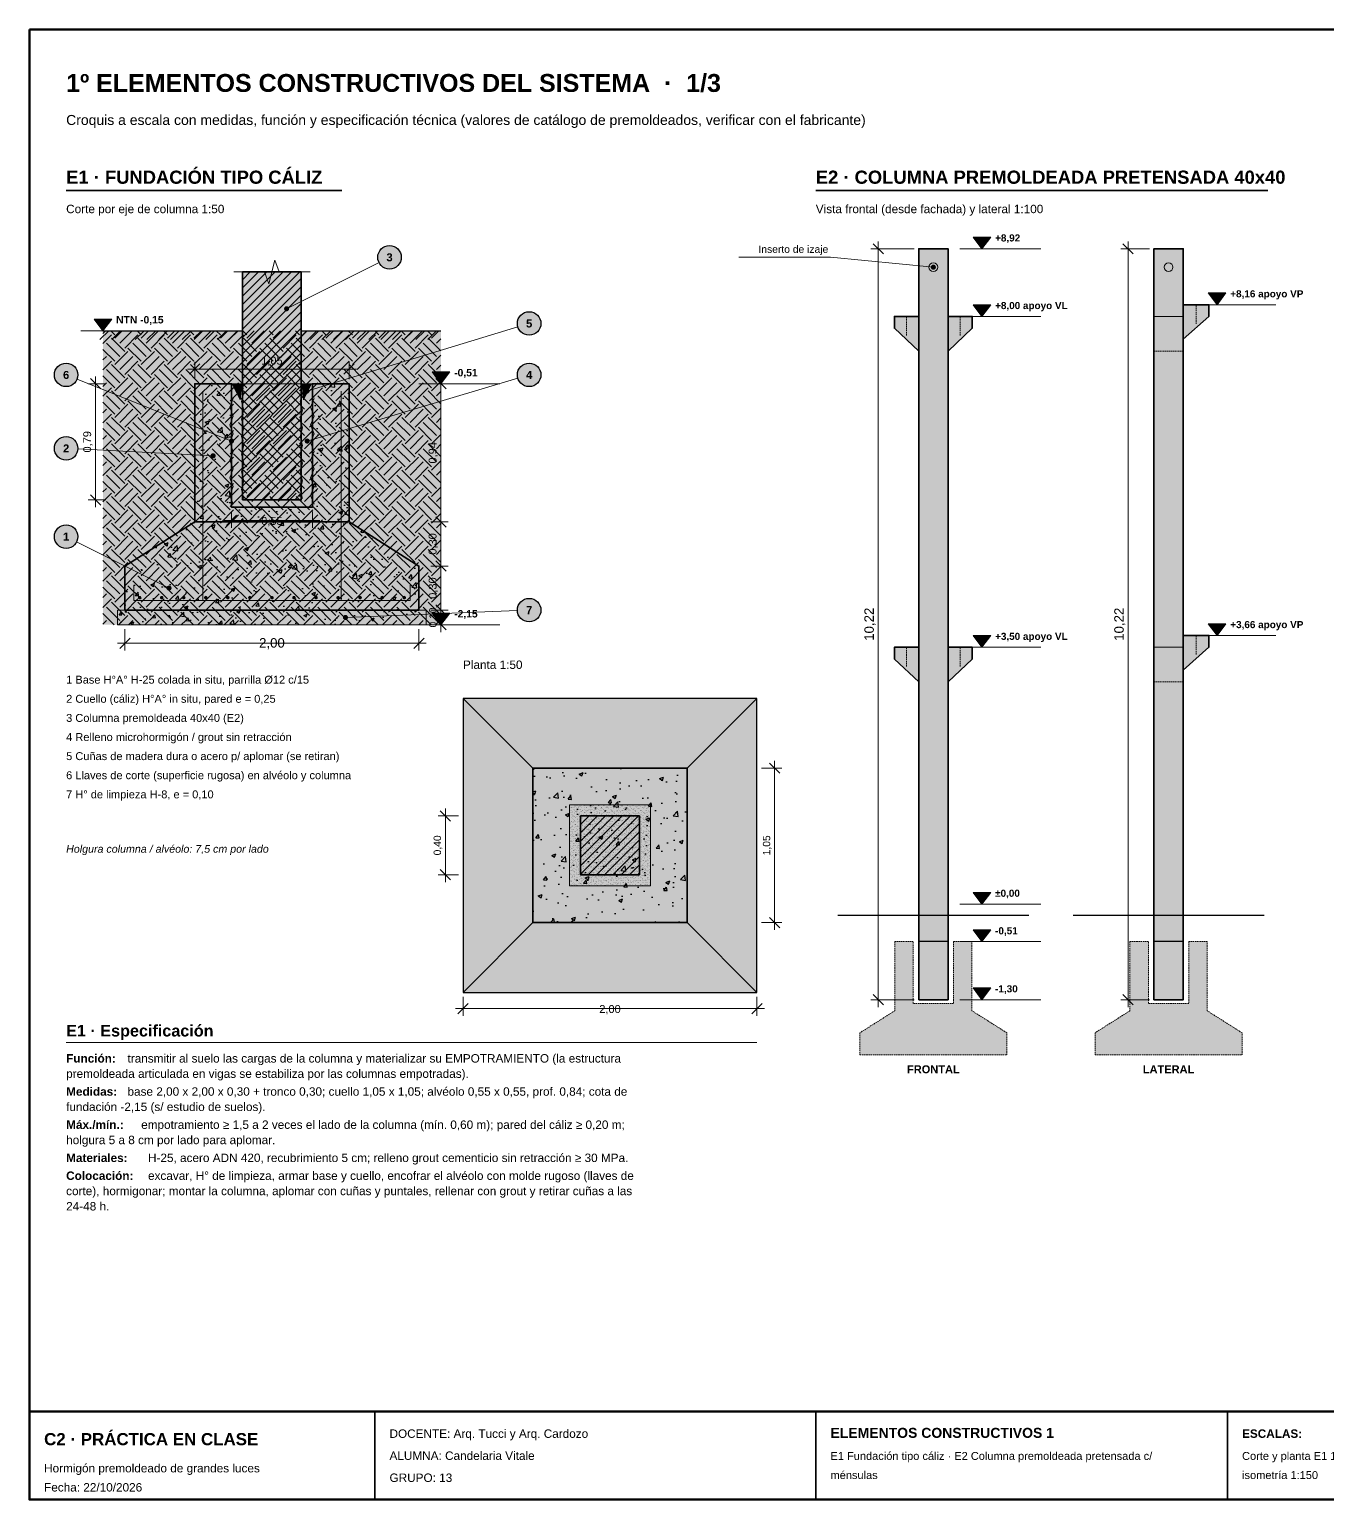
# Model space of a CAD drawing. Header units: millimetres. Extents: x 5 to 292, y 5 to 205.
# Drawn here: x 5 to 181.6, y 5 to 205 of the extents above; entities that cross this region are included whole.
import ezdxf
from ezdxf.enums import TextEntityAlignment as Align

# ---------------------------------------------------------------- set-up
doc = ezdxf.new("R2010")
doc.units = ezdxf.units.MM
doc.linetypes.add('DASHED', pattern=[1.524, 1.27, -0.254])
for name, color, linetype in [('ARMADURAS-RELLENO', 9, 'Continuous'), ('CONTORNOS', 7, 'Continuous'), ('CONTORNOS-RAYADO', 8, 'Continuous'), ('CONTORNOS-RELLENO', 9, 'Continuous'), ('COTAS', 7, 'Continuous'), ('COTAS-RELLENO', 9, 'Continuous'), ('LINEAS', 7, 'Continuous'), ('MARCO', 7, 'Continuous'), ('REFERENCIAS', 7, 'Continuous'), ('REFERENCIAS-RELLENO', 9, 'Continuous'), ('TEXTOS', 7, 'Continuous')]:
    doc.layers.add(name, color=color, linetype=linetype)
doc.styles.add('ARIAL', font='arial.ttf')
doc.styles.add('ARIAL-CURSIVA', font='ariali.ttf')
doc.styles.add('ARIAL-NEGRITA', font='arialbd.ttf')

msp = doc.modelspace()

# ---------------------------------------------------------------- hatches: boundary and pattern name
at = {"layer": 'ARMADURAS-RELLENO', "true_color": 0x7a1f1f}
h = msp.add_hatch(color=26, dxfattribs=at)
h.dxf.hatch_style = 1
edge = h.paths.add_edge_path()
edge.add_arc((20, 127.7), 0.25, 0, 360)
h = msp.add_hatch(color=26, dxfattribs=at)
h.dxf.hatch_style = 1
edge = h.paths.add_edge_path()
edge.add_arc((23, 127.7), 0.25, 0, 360)
h = msp.add_hatch(color=26, dxfattribs=at)
h.dxf.hatch_style = 1
edge = h.paths.add_edge_path()
edge.add_arc((26, 127.7), 0.25, 0, 360)
h = msp.add_hatch(color=26, dxfattribs=at)
h.dxf.hatch_style = 1
edge = h.paths.add_edge_path()
edge.add_arc((29, 127.7), 0.25, 0, 360)
h = msp.add_hatch(color=26, dxfattribs=at)
h.dxf.hatch_style = 1
edge = h.paths.add_edge_path()
edge.add_arc((32, 127.7), 0.25, 0, 360)
h = msp.add_hatch(color=26, dxfattribs=at)
h.dxf.hatch_style = 1
edge = h.paths.add_edge_path()
edge.add_arc((35, 127.7), 0.25, 0, 360)
h = msp.add_hatch(color=26, dxfattribs=at)
h.dxf.hatch_style = 1
edge = h.paths.add_edge_path()
edge.add_arc((38, 127.7), 0.25, 0, 360)
h = msp.add_hatch(color=26, dxfattribs=at)
h.dxf.hatch_style = 1
edge = h.paths.add_edge_path()
edge.add_arc((41, 127.7), 0.25, 0, 360)
h = msp.add_hatch(color=26, dxfattribs=at)
h.dxf.hatch_style = 1
edge = h.paths.add_edge_path()
edge.add_arc((44, 127.7), 0.25, 0, 360)
h = msp.add_hatch(color=26, dxfattribs=at)
h.dxf.hatch_style = 1
edge = h.paths.add_edge_path()
edge.add_arc((47, 127.7), 0.25, 0, 360)
h = msp.add_hatch(color=26, dxfattribs=at)
h.dxf.hatch_style = 1
edge = h.paths.add_edge_path()
edge.add_arc((50, 127.7), 0.25, 0, 360)
h = msp.add_hatch(color=26, dxfattribs=at)
h.dxf.hatch_style = 1
edge = h.paths.add_edge_path()
edge.add_arc((53, 127.7), 0.25, 0, 360)
h = msp.add_hatch(color=26, dxfattribs=at)
h.dxf.hatch_style = 1
edge = h.paths.add_edge_path()
edge.add_arc((56, 127.7), 0.25, 0, 360)
at = {"layer": 'CONTORNOS-RAYADO'}
h = msp.add_hatch(dxfattribs=at)
h.set_pattern_fill('ANSI31', color=8, scale=0.25)
h.paths.add_polyline_path([(34, 141), (42, 141), (42, 172), (34, 172)])
h = msp.add_hatch(dxfattribs=at)
h.set_pattern_fill('EARTH', color=8, scale=0.4, angle=45)
h.paths.add_polyline_path([(15, 124), (61, 124), (61, 164), (15, 164)])
h = msp.add_hatch(dxfattribs=at)
h.set_pattern_fill('AR-CONC', color=8, scale=0.03)
h.paths.add_polyline_path([(27.5, 138), (48.5, 138), (48.5, 156.8), (43.5, 156.8), (43.5, 140), (32.5, 140), (32.5, 156.8), (27.5, 156.8)])
h = msp.add_hatch(dxfattribs=at)
h.set_pattern_fill('AR-SAND', color=8, scale=0.01)
h.paths.add_polyline_path([(32.5, 140), (43.5, 140), (43.5, 156.8), (32.5, 156.8)])
h = msp.add_hatch(dxfattribs=at)
h.set_pattern_fill('AR-CONC', color=8, scale=0.03)
h.paths.add_polyline_path([(18, 126), (58, 126), (58, 132), (48.5, 138), (27.5, 138), (18, 132)])
h = msp.add_hatch(dxfattribs=at)
h.set_pattern_fill('AR-CONC', color=8, scale=0.025)
h.paths.add_polyline_path([(17, 124), (59, 124), (59, 126), (17, 126)])
h = msp.add_hatch(dxfattribs=at)
h.set_pattern_fill('AR-CONC', color=8, scale=0.03)
h.paths.add_polyline_path([(73.5, 83.5), (94.5, 83.5), (94.5, 104.5), (73.5, 104.5)])
h = msp.add_hatch(dxfattribs=at)
h.set_pattern_fill('AR-SAND', color=8, scale=0.01)
h.paths.add_polyline_path([(78.5, 88.5), (89.5, 88.5), (89.5, 99.5), (78.5, 99.5)])
h = msp.add_hatch(dxfattribs=at)
h.set_pattern_fill('ANSI31', color=8, scale=0.25)
h.paths.add_polyline_path([(80, 90), (88, 90), (88, 98), (80, 98)])
at = {"layer": 'CONTORNOS-RELLENO', "true_color": 0xeceeef}
h = msp.add_hatch(color=7, dxfattribs=at)
h.dxf.hatch_style = 1
h.paths.add_polyline_path([(126, 73), (130, 73), (130, 175.15), (126, 175.15)])
h = msp.add_hatch(color=7, dxfattribs=at)
h.dxf.hatch_style = 1
h.paths.add_polyline_path([(158, 73), (162, 73), (162, 175.15), (158, 175.15)])
at = {"layer": 'CONTORNOS-RELLENO', "true_color": 0xd3d6d9}
h = msp.add_hatch(color=254, dxfattribs=at)
h.dxf.hatch_style = 1
h.paths.add_polyline_path([(34, 141), (42, 141), (42, 172), (34, 172)])
at = {"layer": 'CONTORNOS-RELLENO', "true_color": 0xeceeef}
h = msp.add_hatch(color=7, dxfattribs=at)
h.dxf.hatch_style = 1
h.paths.add_polyline_path([(162, 167.55), (165.5, 167.55), (165.5, 165.95), (162, 162.85)])
at = {"layer": 'CONTORNOS-RELLENO', "true_color": 0xece3d2}
h = msp.add_hatch(color=254, dxfattribs=at)
h.dxf.hatch_style = 1
h.paths.add_polyline_path([(15, 124), (61, 124), (61, 164), (15, 164)])
at = {"layer": 'CONTORNOS-RELLENO', "true_color": 0xeceeef}
h = msp.add_hatch(color=7, dxfattribs=at)
h.dxf.hatch_style = 1
h.paths.add_polyline_path([(126, 165.95), (122.7, 165.95), (122.7, 164.35), (126, 161.25)])
h = msp.add_hatch(color=7, dxfattribs=at)
h.dxf.hatch_style = 1
h.paths.add_polyline_path([(130, 165.95), (133.3, 165.95), (133.3, 164.35), (130, 161.25)])
at = {"layer": 'CONTORNOS-RELLENO', "true_color": 0xdedad2}
h = msp.add_hatch(color=254, dxfattribs=at)
h.dxf.hatch_style = 1
h.paths.add_polyline_path([(27.5, 138), (48.5, 138), (48.5, 156.8), (43.5, 156.8), (43.5, 140), (32.5, 140), (32.5, 156.8), (27.5, 156.8)])
at = {"layer": 'CONTORNOS-RELLENO', "true_color": 0xbdbdbd}
h = msp.add_hatch(color=9, dxfattribs=at)
h.dxf.hatch_style = 1
h.paths.add_polyline_path([(32.5, 140), (43.5, 140), (43.5, 156.8), (32.5, 156.8)])
at = {"layer": 'CONTORNOS-RELLENO', "true_color": 0x6b4f2a}
h = msp.add_hatch(color=27, dxfattribs=at)
h.dxf.hatch_style = 1
h.paths.add_polyline_path([(33.9, 156.8), (32.6, 156.8), (33.7, 154.6)])
h = msp.add_hatch(color=27, dxfattribs=at)
h.dxf.hatch_style = 1
h.paths.add_polyline_path([(42.1, 156.8), (43.4, 156.8), (42.3, 154.6)])
at = {"layer": 'CONTORNOS-RELLENO', "true_color": 0xdedad2}
h = msp.add_hatch(color=254, dxfattribs=at)
h.dxf.hatch_style = 1
h.paths.add_polyline_path([(18, 126), (58, 126), (58, 132), (48.5, 138), (27.5, 138), (18, 132)])
at = {"layer": 'CONTORNOS-RELLENO', "true_color": 0xe6e4df}
h = msp.add_hatch(color=254, dxfattribs=at)
h.dxf.hatch_style = 1
h.paths.add_polyline_path([(17, 124), (59, 124), (59, 126), (17, 126)])
at = {"layer": 'CONTORNOS-RELLENO', "true_color": 0xeceeef}
h = msp.add_hatch(color=7, dxfattribs=at)
h.dxf.hatch_style = 1
h.paths.add_polyline_path([(162, 122.55), (165.5, 122.55), (165.5, 120.95), (162, 117.85)])
h = msp.add_hatch(color=7, dxfattribs=at)
h.dxf.hatch_style = 1
h.paths.add_polyline_path([(126, 120.95), (122.7, 120.95), (122.7, 119.35), (126, 116.25)])
h = msp.add_hatch(color=7, dxfattribs=at)
h.dxf.hatch_style = 1
h.paths.add_polyline_path([(130, 120.95), (133.3, 120.95), (133.3, 119.35), (130, 116.25)])
at = {"layer": 'CONTORNOS-RELLENO', "true_color": 0xf3f0ea}
h = msp.add_hatch(color=7, dxfattribs=at)
h.dxf.hatch_style = 1
h.paths.add_polyline_path([(64, 74), (104, 74), (104, 114), (64, 114)])
at = {"layer": 'CONTORNOS-RELLENO', "true_color": 0xdedad2}
h = msp.add_hatch(color=254, dxfattribs=at)
h.dxf.hatch_style = 1
h.paths.add_polyline_path([(73.5, 83.5), (94.5, 83.5), (94.5, 104.5), (73.5, 104.5)])
at = {"layer": 'CONTORNOS-RELLENO', "true_color": 0xbdbdbd}
h = msp.add_hatch(color=9, dxfattribs=at)
h.dxf.hatch_style = 1
h.paths.add_polyline_path([(78.5, 88.5), (89.5, 88.5), (89.5, 99.5), (78.5, 99.5)])
at = {"layer": 'CONTORNOS-RELLENO', "true_color": 0xd3d6d9}
h = msp.add_hatch(color=254, dxfattribs=at)
h.dxf.hatch_style = 1
h.paths.add_polyline_path([(80, 90), (88, 90), (88, 98), (80, 98)])
at = {"layer": 'CONTORNOS-RELLENO', "true_color": 0xf4f1ea}
h = msp.add_hatch(color=7, dxfattribs=at)
h.dxf.hatch_style = 1
h.paths.add_polyline_path([(118, 65.5), (138, 65.5), (138, 68.5), (133.25, 71.5), (133.25, 80.9), (130.75, 80.9), (130.75, 72.5), (125.25, 72.5), (125.25, 80.9), (122.75, 80.9), (122.75, 71.5), (118, 68.5)])
at = {"layer": 'CONTORNOS-RELLENO', "true_color": 0xeceeef}
h = msp.add_hatch(color=7, dxfattribs=at)
h.dxf.hatch_style = 1
h.paths.add_polyline_path([(126, 73), (130, 73), (130, 80.9), (126, 80.9)])
at = {"layer": 'CONTORNOS-RELLENO', "true_color": 0xf4f1ea}
h = msp.add_hatch(color=7, dxfattribs=at)
h.dxf.hatch_style = 1
h.paths.add_polyline_path([(150, 65.5), (170, 65.5), (170, 68.5), (165.25, 71.5), (165.25, 80.9), (162.75, 80.9), (162.75, 72.5), (157.25, 72.5), (157.25, 80.9), (154.75, 80.9), (154.75, 71.5), (150, 68.5)])
at = {"layer": 'CONTORNOS-RELLENO', "true_color": 0xeceeef}
h = msp.add_hatch(color=7, dxfattribs=at)
h.dxf.hatch_style = 1
h.paths.add_polyline_path([(158, 73), (162, 73), (162, 80.9), (158, 80.9)])
at = {"layer": 'COTAS-RELLENO', "true_color": 0x000000}
h = msp.add_hatch(color=18, dxfattribs=at)
h.dxf.hatch_style = 1
h.paths.add_polyline_path([(133.4, 176.75), (135.8, 176.75), (134.6, 175.15)])
h = msp.add_hatch(color=18, dxfattribs=at)
h.dxf.hatch_style = 1
h.paths.add_polyline_path([(165.4, 169.15), (167.8, 169.15), (166.6, 167.55)])
h = msp.add_hatch(color=18, dxfattribs=at)
h.dxf.hatch_style = 1
h.paths.add_polyline_path([(133.4, 167.55), (135.8, 167.55), (134.6, 165.95)])
h = msp.add_hatch(color=18, dxfattribs=at)
h.dxf.hatch_style = 1
h.paths.add_polyline_path([(13.8, 165.6), (16.2, 165.6), (15, 164)])
h = msp.add_hatch(color=18, dxfattribs=at)
h.dxf.hatch_style = 1
h.paths.add_polyline_path([(59.8, 158.4), (62.2, 158.4), (61, 156.8)])
h = msp.add_hatch(color=18, dxfattribs=at)
h.dxf.hatch_style = 1
h.paths.add_polyline_path([(59.8, 125.6), (62.2, 125.6), (61, 124)])
h = msp.add_hatch(color=18, dxfattribs=at)
h.dxf.hatch_style = 1
h.paths.add_polyline_path([(165.4, 124.15), (167.8, 124.15), (166.6, 122.55)])
h = msp.add_hatch(color=18, dxfattribs=at)
h.dxf.hatch_style = 1
h.paths.add_polyline_path([(133.4, 122.55), (135.8, 122.55), (134.6, 120.95)])
h = msp.add_hatch(color=18, dxfattribs=at)
h.dxf.hatch_style = 1
h.paths.add_polyline_path([(133.4, 87.6), (135.8, 87.6), (134.6, 86)])
h = msp.add_hatch(color=18, dxfattribs=at)
h.dxf.hatch_style = 1
h.paths.add_polyline_path([(133.4, 82.5), (135.8, 82.5), (134.6, 80.9)])
h = msp.add_hatch(color=18, dxfattribs=at)
h.dxf.hatch_style = 1
h.paths.add_polyline_path([(133.4, 74.6), (135.8, 74.6), (134.6, 73)])
at = {"layer": 'REFERENCIAS-RELLENO', "true_color": 0xffffff}
h = msp.add_hatch(color=7, dxfattribs=at)
h.dxf.hatch_style = 1
edge = h.paths.add_edge_path()
edge.add_arc((54, 174), 1.6, 0, 360)
at = {"layer": 'REFERENCIAS-RELLENO', "true_color": 0x000000}
h = msp.add_hatch(color=18, dxfattribs=at)
h.dxf.hatch_style = 1
edge = h.paths.add_edge_path()
edge.add_arc((128, 172.65), 0.35, 0, 360)
h = msp.add_hatch(color=18, dxfattribs=at)
h.dxf.hatch_style = 1
edge = h.paths.add_edge_path()
edge.add_arc((40, 167), 0.35, 0, 360)
at = {"layer": 'REFERENCIAS-RELLENO', "true_color": 0xffffff}
h = msp.add_hatch(color=7, dxfattribs=at)
h.dxf.hatch_style = 1
edge = h.paths.add_edge_path()
edge.add_arc((73, 165), 1.6, 0, 360)
h = msp.add_hatch(color=7, dxfattribs=at)
h.dxf.hatch_style = 1
edge = h.paths.add_edge_path()
edge.add_arc((10, 158), 1.6, 0, 360)
h = msp.add_hatch(color=7, dxfattribs=at)
h.dxf.hatch_style = 1
edge = h.paths.add_edge_path()
edge.add_arc((73, 158), 1.6, 0, 360)
at = {"layer": 'REFERENCIAS-RELLENO', "true_color": 0x000000}
h = msp.add_hatch(color=18, dxfattribs=at)
h.dxf.hatch_style = 1
edge = h.paths.add_edge_path()
edge.add_arc((42.76, 155.8), 0.35, 0, 360)
at = {"layer": 'REFERENCIAS-RELLENO', "true_color": 0xffffff}
h = msp.add_hatch(color=7, dxfattribs=at)
h.dxf.hatch_style = 1
edge = h.paths.add_edge_path()
edge.add_arc((10, 148), 1.6, 0, 360)
at = {"layer": 'REFERENCIAS-RELLENO', "true_color": 0x000000}
h = msp.add_hatch(color=18, dxfattribs=at)
h.dxf.hatch_style = 1
edge = h.paths.add_edge_path()
edge.add_arc((32.5, 149), 0.35, 0, 360)
h = msp.add_hatch(color=18, dxfattribs=at)
h.dxf.hatch_style = 1
edge = h.paths.add_edge_path()
edge.add_arc((42.8, 149), 0.35, 0, 360)
h = msp.add_hatch(color=18, dxfattribs=at)
h.dxf.hatch_style = 1
edge = h.paths.add_edge_path()
edge.add_arc((30, 147), 0.35, 0, 360)
at = {"layer": 'REFERENCIAS-RELLENO', "true_color": 0xffffff}
h = msp.add_hatch(color=7, dxfattribs=at)
h.dxf.hatch_style = 1
edge = h.paths.add_edge_path()
edge.add_arc((10, 136), 1.6, 0, 360)
at = {"layer": 'REFERENCIAS-RELLENO', "true_color": 0x000000}
h = msp.add_hatch(color=18, dxfattribs=at)
h.dxf.hatch_style = 1
edge = h.paths.add_edge_path()
edge.add_arc((24, 129), 0.35, 0, 360)
at = {"layer": 'REFERENCIAS-RELLENO', "true_color": 0xffffff}
h = msp.add_hatch(color=7, dxfattribs=at)
h.dxf.hatch_style = 1
edge = h.paths.add_edge_path()
edge.add_arc((73, 126), 1.6, 0, 360)
at = {"layer": 'REFERENCIAS-RELLENO', "true_color": 0x000000}
h = msp.add_hatch(color=18, dxfattribs=at)
h.dxf.hatch_style = 1
edge = h.paths.add_edge_path()
edge.add_arc((48, 125), 0.35, 0, 360)

# ---------------------------------------------------------------- linework, layer by layer
at = {"layer": 'CONTORNOS', "lineweight": 35}
for points in [[(126, 73), (130, 73), (130, 175.15), (126, 175.15)], [(158, 73), (162, 73), (162, 175.15), (158, 175.15)], [(34, 141), (42, 141), (42, 172), (34, 172)], [(162, 167.55), (165.5, 167.55), (165.5, 165.95), (162, 162.85)], [(126, 165.95), (122.7, 165.95), (122.7, 164.35), (126, 161.25)], [(130, 165.95), (133.3, 165.95), (133.3, 164.35), (130, 161.25)], [(27.5, 138), (48.5, 138), (48.5, 156.8), (43.5, 156.8), (43.5, 140), (32.5, 140), (32.5, 156.8), (27.5, 156.8)], [(18, 126), (58, 126), (58, 132), (48.5, 138), (27.5, 138), (18, 132)], [(162, 122.55), (165.5, 122.55), (165.5, 120.95), (162, 117.85)], [(126, 120.95), (122.7, 120.95), (122.7, 119.35), (126, 116.25)], [(130, 120.95), (133.3, 120.95), (133.3, 119.35), (130, 116.25)], [(73.5, 83.5), (94.5, 83.5), (94.5, 104.5), (73.5, 104.5)], [(80, 90), (88, 90), (88, 98), (80, 98)]]:
    msp.add_lwpolyline(points, close=True, dxfattribs=at)
at = {"layer": 'CONTORNOS', "lineweight": 13}
for points in [[(32.5, 140), (43.5, 140), (43.5, 156.8), (32.5, 156.8)], [(17, 124), (59, 124), (59, 126), (17, 126)], [(78.5, 88.5), (89.5, 88.5), (89.5, 99.5), (78.5, 99.5)]]:
    msp.add_lwpolyline(points, close=True, dxfattribs=at)
at = {"layer": 'CONTORNOS', "lineweight": 9}
for points in [[(33.9, 156.8), (32.6, 156.8), (33.7, 154.6)], [(42.1, 156.8), (43.4, 156.8), (42.3, 154.6)]]:
    msp.add_lwpolyline(points, close=True, dxfattribs=at)
at = {"layer": 'CONTORNOS', "lineweight": 25}
for points in [[(64, 74), (104, 74), (104, 114), (64, 114)], [(126, 73), (130, 73), (130, 80.9), (126, 80.9)], [(158, 73), (162, 73), (162, 80.9), (158, 80.9)]]:
    msp.add_lwpolyline(points, close=True, dxfattribs=at)
at = {"layer": 'CONTORNOS', "linetype": 'DASHED', "lineweight": 13, "ltscale": 0.15}
for points in [[(118, 65.5), (138, 65.5), (138, 68.5), (133.25, 71.5), (133.25, 80.9), (130.75, 80.9), (130.75, 72.5), (125.25, 72.5), (125.25, 80.9), (122.75, 80.9), (122.75, 71.5), (118, 68.5)], [(150, 65.5), (170, 65.5), (170, 68.5), (165.25, 71.5), (165.25, 80.9), (162.75, 80.9), (162.75, 72.5), (157.25, 72.5), (157.25, 80.9), (154.75, 80.9), (154.75, 71.5), (150, 68.5)]]:
    msp.add_lwpolyline(points, close=True, dxfattribs=at)
at = {"layer": 'COTAS', "lineweight": 13}
for points in [[(120.5, 72), (120.5, 176.15)], [(154.5, 72), (154.5, 176.15)], [(131.6, 175.15), (142.6, 175.15)], [(163.6, 167.55), (174.6, 167.55)], [(12, 164), (23, 164)], [(131.6, 165.95), (142.6, 165.95)], [(26.5, 158.8), (49.5, 158.8)], [(14, 140), (14, 157.8)], [(58, 156.8), (69, 156.8)], [(61, 137), (61, 157.8)], [(31.5, 138.2), (44.5, 138.2)], [(61, 131), (61, 139)], [(61, 125), (61, 133)], [(61, 123), (61, 127)], [(58, 124), (69, 124)], [(163.6, 122.55), (174.6, 122.55)], [(17, 121.5), (59, 121.5)], [(131.6, 120.95), (142.6, 120.95)], [(106.4, 82.5), (106.4, 105.5)], [(61.6, 89), (61.6, 99)], [(131.6, 86), (142.6, 86)], [(131.6, 80.9), (142.6, 80.9)], [(131.6, 73), (142.6, 73)], [(63, 71.8), (105, 71.8)]]:
    msp.add_lwpolyline(points, dxfattribs=at)
at = {"layer": 'COTAS', "lineweight": 9}
for points in [[(133.4, 176.75), (135.8, 176.75), (134.6, 175.15)], [(165.4, 169.15), (167.8, 169.15), (166.6, 167.55)], [(133.4, 167.55), (135.8, 167.55), (134.6, 165.95)], [(13.8, 165.6), (16.2, 165.6), (15, 164)], [(59.8, 158.4), (62.2, 158.4), (61, 156.8)], [(59.8, 125.6), (62.2, 125.6), (61, 124)], [(165.4, 124.15), (167.8, 124.15), (166.6, 122.55)], [(133.4, 122.55), (135.8, 122.55), (134.6, 120.95)], [(133.4, 87.6), (135.8, 87.6), (134.6, 86)], [(133.4, 82.5), (135.8, 82.5), (134.6, 80.9)], [(133.4, 74.6), (135.8, 74.6), (134.6, 73)]]:
    msp.add_lwpolyline(points, close=True, dxfattribs=at)
for points in [[(125.4, 175.15), (119.5, 175.15)], [(157.4, 175.15), (153.5, 175.15)], [(27.5, 157.4), (27.5, 159.8)], [(48.5, 157.4), (48.5, 159.8)], [(15.4, 156.8), (13, 156.8)], [(59.6, 156.8), (62, 156.8)], [(15.4, 141), (13, 141)], [(32.5, 139.4), (32.5, 137.2)], [(43.5, 139.4), (43.5, 137.2)], [(59.6, 138), (62, 138)], [(59.6, 138), (62, 138)], [(59.6, 132), (62, 132)], [(59.6, 132), (62, 132)], [(59.6, 126), (62, 126)], [(59.6, 126), (62, 126)], [(59.6, 124), (62, 124)], [(18, 123.4), (18, 120.5)], [(58, 123.4), (58, 120.5)], [(104.6, 104.5), (107.4, 104.5)], [(63.4, 98), (60.6, 98)], [(63.4, 90), (60.6, 90)], [(104.6, 83.5), (107.4, 83.5)], [(64, 73.4), (64, 70.8)], [(104, 73.4), (104, 70.8)], [(125.4, 73), (119.5, 73)], [(157.4, 73), (153.5, 73)]]:
    msp.add_lwpolyline(points, dxfattribs=at)
at = {"layer": 'COTAS', "lineweight": 35}
for points in [[(121.2, 174.45), (119.8, 175.85)], [(155.2, 174.45), (153.8, 175.85)], [(26.8, 158.1), (28.2, 159.5)], [(47.8, 158.1), (49.2, 159.5)], [(14.7, 156.1), (13.3, 157.5)], [(61.7, 156.1), (60.3, 157.5)], [(14.7, 140.3), (13.3, 141.7)], [(31.8, 137.5), (33.2, 138.9)], [(42.8, 137.5), (44.2, 138.9)], [(61.7, 137.3), (60.3, 138.7)], [(61.7, 137.3), (60.3, 138.7)], [(61.7, 131.3), (60.3, 132.7)], [(61.7, 131.3), (60.3, 132.7)], [(61.7, 125.3), (60.3, 126.7)], [(61.7, 125.3), (60.3, 126.7)], [(61.7, 123.3), (60.3, 124.7)], [(17.3, 120.8), (18.7, 122.2)], [(57.3, 120.8), (58.7, 122.2)], [(107.1, 103.8), (105.7, 105.2)], [(62.3, 97.3), (60.9, 98.7)], [(62.3, 89.3), (60.9, 90.7)], [(107.1, 82.8), (105.7, 84.2)], [(63.3, 71.1), (64.7, 72.5)], [(103.3, 71.1), (104.7, 72.5)], [(121.2, 72.3), (119.8, 73.7)], [(155.2, 72.3), (153.8, 73.7)]]:
    msp.add_lwpolyline(points, dxfattribs=at)
at = {"layer": 'LINEAS', "lineweight": 35}
for points in [[(10, 183.1), (47.5, 183.1)], [(112, 183.1), (173.5, 183.1)]]:
    msp.add_lwpolyline(points, dxfattribs=at)
at = {"layer": 'LINEAS', "lineweight": 13}
for points in [[(32.8, 172), (37, 172), (37.6, 170.4), (38.4, 173.6), (39, 172), (43.2, 172)], [(158, 165.95), (162, 165.95)], [(32.74, 140.4), (32.26, 141.6), (32.74, 142.8), (32.26, 144), (32.74, 145.2), (32.26, 146.4), (32.74, 147.6), (32.26, 148.8), (32.74, 150), (32.26, 151.2), (32.74, 152.4), (32.26, 153.6), (32.74, 154.8)], [(34.16, 141.2), (33.84, 142.4), (34.16, 143.6), (33.84, 144.8), (34.16, 146), (33.84, 147.2), (34.16, 148.4), (33.84, 149.6), (34.16, 150.8), (33.84, 152), (34.16, 153.2), (33.84, 154.4), (34.16, 155.6)], [(42.16, 141.2), (41.84, 142.4), (42.16, 143.6), (41.84, 144.8), (42.16, 146), (41.84, 147.2), (42.16, 148.4), (41.84, 149.6), (42.16, 150.8), (41.84, 152), (42.16, 153.2), (41.84, 154.4), (42.16, 155.6)], [(43.74, 140.4), (43.26, 141.6), (43.74, 142.8), (43.26, 144), (43.74, 145.2), (43.26, 146.4), (43.74, 147.6), (43.26, 148.8), (43.74, 150), (43.26, 151.2), (43.74, 152.4), (43.26, 153.6), (43.74, 154.8)], [(158, 120.95), (162, 120.95)], [(64, 114), (73.5, 104.5)], [(104, 114), (94.5, 104.5)], [(64, 74), (73.5, 83.5)], [(104, 74), (94.5, 83.5)]]:
    msp.add_lwpolyline(points, dxfattribs=at)
at = {"layer": 'LINEAS', "linetype": 'DASHED', "lineweight": 9, "ltscale": 0.15}
for points in [[(163.75, 164.95), (163.75, 167.55)], [(124.35, 163.35), (124.35, 165.95)], [(131.65, 163.35), (131.65, 165.95)], [(158, 161.25), (162, 161.25)], [(163.75, 119.95), (163.75, 122.55)], [(124.35, 118.35), (124.35, 120.95)], [(131.65, 118.35), (131.65, 120.95)], [(158, 116.25), (162, 116.25)]]:
    msp.add_lwpolyline(points, dxfattribs=at)
at = {"layer": 'LINEAS', "lineweight": 9}
for points in [[(15.8, 164), (14.6, 162.8)], [(17.4, 164), (16.2, 162.8)], [(19, 164), (17.8, 162.8)], [(20.6, 164), (19.4, 162.8)], [(22.2, 164), (21, 162.8)], [(23.8, 164), (22.6, 162.8)], [(25.4, 164), (24.2, 162.8)], [(27, 164), (25.8, 162.8)], [(28.6, 164), (27.4, 162.8)], [(30.2, 164), (29, 162.8)], [(31.8, 164), (30.6, 162.8)], [(33.4, 164), (32.2, 162.8)], [(42.8, 164), (41.6, 162.8)], [(44.4, 164), (43.2, 162.8)], [(46, 164), (44.8, 162.8)], [(47.6, 164), (46.4, 162.8)], [(49.2, 164), (48, 162.8)], [(50.8, 164), (49.6, 162.8)], [(52.4, 164), (51.2, 162.8)], [(54, 164), (52.8, 162.8)], [(55.6, 164), (54.4, 162.8)], [(57.2, 164), (56, 162.8)], [(58.8, 164), (57.6, 162.8)], [(60.4, 164), (59.2, 162.8)]]:
    msp.add_lwpolyline(points, dxfattribs=at)
at = {"layer": 'LINEAS', "lineweight": 25}
for points in [[(15, 164), (34, 164)], [(42, 164), (61, 164)], [(115, 84.5), (141, 84.5)], [(147, 84.5), (173, 84.5)]]:
    msp.add_lwpolyline(points, dxfattribs=at)
at = {"layer": 'LINEAS', "color": 26, "lineweight": 13, "true_color": 0x7a1f1f}
for points in [[(29.8, 127.3), (28.6, 127.3), (28.6, 155.8)], [(46.2, 127.3), (47.4, 127.3), (47.4, 155.8)]]:
    msp.add_lwpolyline(points, dxfattribs=at)
at = {"layer": 'LINEAS', "color": 26, "lineweight": 18, "true_color": 0x7a1f1f}
msp.add_lwpolyline([(19.2, 129.4), (19.2, 127.3), (56.8, 127.3), (56.8, 129.4)], dxfattribs=at)
at = {"layer": 'LINEAS', "lineweight": 18}
msp.add_lwpolyline([(10, 67.2), (104, 67.2)], dxfattribs=at)
at = {"layer": 'LINEAS', "lineweight": 13}
for centre in [(128, 172.65), (160, 172.65)]:
    msp.add_circle(centre, 0.6, dxfattribs=at)
at = {"layer": 'MARCO', "lineweight": 50}
for points in [[(5, 205), (292, 205), (292, 5), (5, 5)], [(5, 17), (292, 17), (292, 5), (5, 5)]]:
    msp.add_lwpolyline(points, close=True, dxfattribs=at)
at = {"layer": 'MARCO', "lineweight": 35}
for points in [[(52, 17), (52, 5)], [(112, 17), (112, 5)], [(168, 17), (168, 5)]]:
    msp.add_lwpolyline(points, dxfattribs=at)
at = {"layer": 'REFERENCIAS', "lineweight": 13}
for points in [[(114, 174), (101.53, 174)], [(128, 172.65), (114, 174)], [(40, 167), (52.57, 173.28)], [(42.76, 155.8), (71.47, 164.53)], [(32.5, 149), (11.49, 157.41)], [(42.8, 149), (71.47, 157.54)], [(30, 147), (11.6, 147.92)], [(24, 129), (11.43, 135.28)], [(48, 125), (71.4, 125.94)]]:
    msp.add_lwpolyline(points, dxfattribs=at)
at = {"layer": 'REFERENCIAS', "lineweight": 25}
for centre in [(54, 174), (73, 165), (10, 158), (73, 158), (10, 148), (10, 136), (73, 126)]:
    msp.add_circle(centre, 1.6, dxfattribs=at)

# ---------------------------------------------------------------- texts
at = {"layer": 'COTAS', "style": 'ARIAL-NEGRITA'}
for s, height, p in [('+8,92', 0.967, (136.4, 176.15)), ('+8,16 apoyo VP', 0.9666, (168.4, 168.55)), ('NTN -0,15', 1.002, (16.8, 165)), ('+8,00 apoyo VL', 0.9666, (136.4, 166.95)), ('-0,51', 1.002, (62.8, 157.8)), ('-2,15', 1.002, (62.8, 125)), ('+3,66 apoyo VP', 0.9666, (168.4, 123.55)), ('+3,50 apoyo VL', 0.9666, (136.4, 121.95)), ('±0,00', 0.967, (136.4, 87)), ('-0,51', 0.967, (136.4, 81.9)), ('-1,30', 0.967, (136.4, 74))]:
    msp.add_text(s, height=height, dxfattribs=at).set_placement(p)
at = {"layer": 'COTAS', "style": 'ARIAL'}
for s, height, p in [('1,05', 1.074, (38, 159.4)), ('0,55', 1.074, (38, 137.6)), ('2,00', 1.289, (38, 120.9)), ('2,00', 1.074, (84, 71.2))]:
    msp.add_text(s, height=height, dxfattribs=at).set_placement(p, align=Align.CENTER)
for s, height, p in [('0,79', 1.074, (13.4, 148.9)), ('0,94', 1.074, (60.4, 147.4)), ('0,30', 1.074, (60.4, 135)), ('0,30', 1.074, (60.4, 129)), ('0,10', 1.002, (60.4, 125)), ('10,22', 1.289, (119.9, 124.08)), ('10,22', 1.289, (153.9, 124.08)), ('0,40', 1.002, (61, 94)), ('1,05', 1.002, (105.8, 94))]:
    msp.add_text(s, height=height, rotation=90, dxfattribs=at).set_placement(p, align=Align.CENTER)
at = {"layer": 'MARCO'}
for s, height, style, p in [('C2 · PRÁCTICA EN CLASE', 1.6468, 'ARIAL-NEGRITA', (7, 12.4)), ('DOCENTE: Arq. Tucci y Arq. Cardozo', 1.1456, 'ARIAL', (54, 13.4)), ('ELEMENTOS CONSTRUCTIVOS 1', 1.3604, 'ARIAL-NEGRITA', (114, 13.4)), ('ESCALAS:', 1.146, 'ARIAL-NEGRITA', (170, 13.4)), ('ALUMNA: Candelaria Vitale', 1.1456, 'ARIAL', (54, 10.4)), ('E1 Fundación tipo cáliz · E2 Columna premoldeada pretensada c/', 1.074, 'ARIAL', (114, 10.4)), ('Corte y planta E1 1:50 · vistas columna 1:100 · sección y ménsula 1:20 ·', 1.074, 'ARIAL', (170, 10.4)), ('Hormigón premoldeado de grandes luces', 1.1456, 'ARIAL', (7, 8.7)), ('GRUPO: 13', 1.146, 'ARIAL', (54, 7.4)), ('ménsulas', 1.074, 'ARIAL', (114, 7.8)), ('isometría 1:150', 1.074, 'ARIAL', (170, 7.8)), ('Fecha: 22/10/2026', 1.1456, 'ARIAL', (7, 6.1))]:
    msp.add_text(s, height=height, dxfattribs=dict(at, style=style)).set_placement(p)
at = {"layer": 'REFERENCIAS', "style": 'ARIAL-NEGRITA'}
for s, p in [('3', (54, 173.45)), ('5', (73, 164.45)), ('6', (10, 157.45)), ('4', (73, 157.45)), ('2', (10, 147.45)), ('1', (10, 135.45)), ('7', (73, 125.45))]:
    msp.add_text(s, height=1.09, dxfattribs=at).set_placement(p, align=Align.CENTER)
at = {"layer": 'TEXTOS'}
for s, height, style, p in [('1º ELEMENTOS CONSTRUCTIVOS DEL SISTEMA  ·  1/3', 2.4344, 'ARIAL-NEGRITA', (10, 196.5)), ('E1 · FUNDACIÓN TIPO CÁLIZ', 1.79, 'ARIAL-NEGRITA', (10, 184)), ('E2 · COLUMNA PREMOLDEADA PRETENSADA 40x40', 1.79, 'ARIAL-NEGRITA', (112, 184)), ('1 Base H°A° H-25 colada in situ, parrilla Ø12 c/15', 1.074, 'ARIAL', (10, 116)), ('2 Cuello (cáliz) H°A° in situ, pared e = 0,25', 1.074, 'ARIAL', (10, 113.4)), ('3 Columna premoldeada 40x40 (E2)', 1.074, 'ARIAL', (10, 110.8)), ('4 Relleno microhormigón / grout sin retracción', 1.074, 'ARIAL', (10, 108.2)), ('5 Cuñas de madera dura o acero p/ aplomar (se retiran)', 1.074, 'ARIAL', (10, 105.6)), ('6 Llaves de corte (superficie rugosa) en alvéolo y columna', 1.074, 'ARIAL', (10, 103)), ('7 H° de limpieza H-8, e = 0,10', 1.074, 'ARIAL', (10, 100.4)), ('E1 · Especificación', 1.5752, 'ARIAL-NEGRITA', (10, 68)), ('Función:', 1.146, 'ARIAL-NEGRITA', (10, 64.45)), ('transmitir al suelo las cargas de la columna y materializar su EMPOTRAMIENTO (la estructura', 1.1456, 'ARIAL', (18.35, 64.45)), ('premoldeada articulada en vigas se estabiliza por las columnas empotradas).', 1.1456, 'ARIAL', (10, 62.37)), ('Medidas:', 1.146, 'ARIAL-NEGRITA', (10, 59.94)), ('base 2,00 x 2,00 x 0,30 + tronco 0,30; cuello 1,05 x 1,05; alvéolo 0,55 x 0,55, prof. 0,84; cota de', 1.1456, 'ARIAL', (18.35, 59.94)), ('fundación -2,15 (s/ estudio de suelos).', 1.1456, 'ARIAL', (10, 57.86)), ('Máx./mín.:', 1.146, 'ARIAL-NEGRITA', (10, 55.43)), ('empotramiento ≥ 1,5 a 2 veces el lado de la columna (mín. 0,60 m); pared del cáliz ≥ 0,20 m;', 1.1456, 'ARIAL', (20.21, 55.43)), ('holgura 5 a 8 cm por lado para aplomar.', 1.1456, 'ARIAL', (10, 53.35)), ('Materiales:', 1.1456, 'ARIAL-NEGRITA', (10, 50.92)), ('H-25, acero ADN 420, recubrimiento 5 cm; relleno grout cementicio sin retracción ≥ 30 MPa.', 1.1456, 'ARIAL', (21.14, 50.92)), ('Colocación:', 1.1456, 'ARIAL-NEGRITA', (10, 48.49)), ('excavar, H° de limpieza, armar base y cuello, encofrar el alvéolo con molde rugoso (llaves de', 1.1456, 'ARIAL', (21.14, 48.49)), ('corte), hormigonar; montar la columna, aplomar con cuñas y puntales, rellenar con grout y retirar cuñas a las', 1.1456, 'ARIAL', (10, 46.41)), ('24-48 h.', 1.146, 'ARIAL', (10, 44.33))]:
    msp.add_text(s, height=height, dxfattribs=dict(at, style=style)).set_placement(p)
at = {"layer": 'TEXTOS', "color": 250, "true_color": 0x333333}
for s, height, style, p in [('Croquis a escala con medidas, función y especificación técnica (valores de catálogo de premoldeados, verificar con el fabricante)', 1.3604, 'ARIAL', (10, 192)), ('Holgura columna / alvéolo: 7,5 cm por lado', 1.0382, 'ARIAL-CURSIVA', (10, 93))]:
    msp.add_text(s, height=height, dxfattribs=dict(at, style=style)).set_placement(p)
at = {"layer": 'TEXTOS', "color": 250, "true_color": 0x222222, "style": 'ARIAL'}
for s, p in [('Corte por eje de columna 1:50', (10, 180)), ('Vista frontal (desde fachada) y lateral 1:100', (112, 180)), ('Planta 1:50', (64, 118))]:
    msp.add_text(s, height=1.1456, dxfattribs=at).set_placement(p)
at = {"layer": 'TEXTOS', "style": 'ARIAL'}
msp.add_text('Inserto de izaje', height=1.0024, dxfattribs=at).set_placement((113.7, 174.6), align=Align.RIGHT)
at = {"layer": 'TEXTOS', "style": 'ARIAL-NEGRITA'}
for s, p in [('FRONTAL', (128, 63)), ('LATERAL', (160, 63))]:
    msp.add_text(s, height=1.074, dxfattribs=at).set_placement(p, align=Align.CENTER)

doc.saveas('drawing.dxf')
